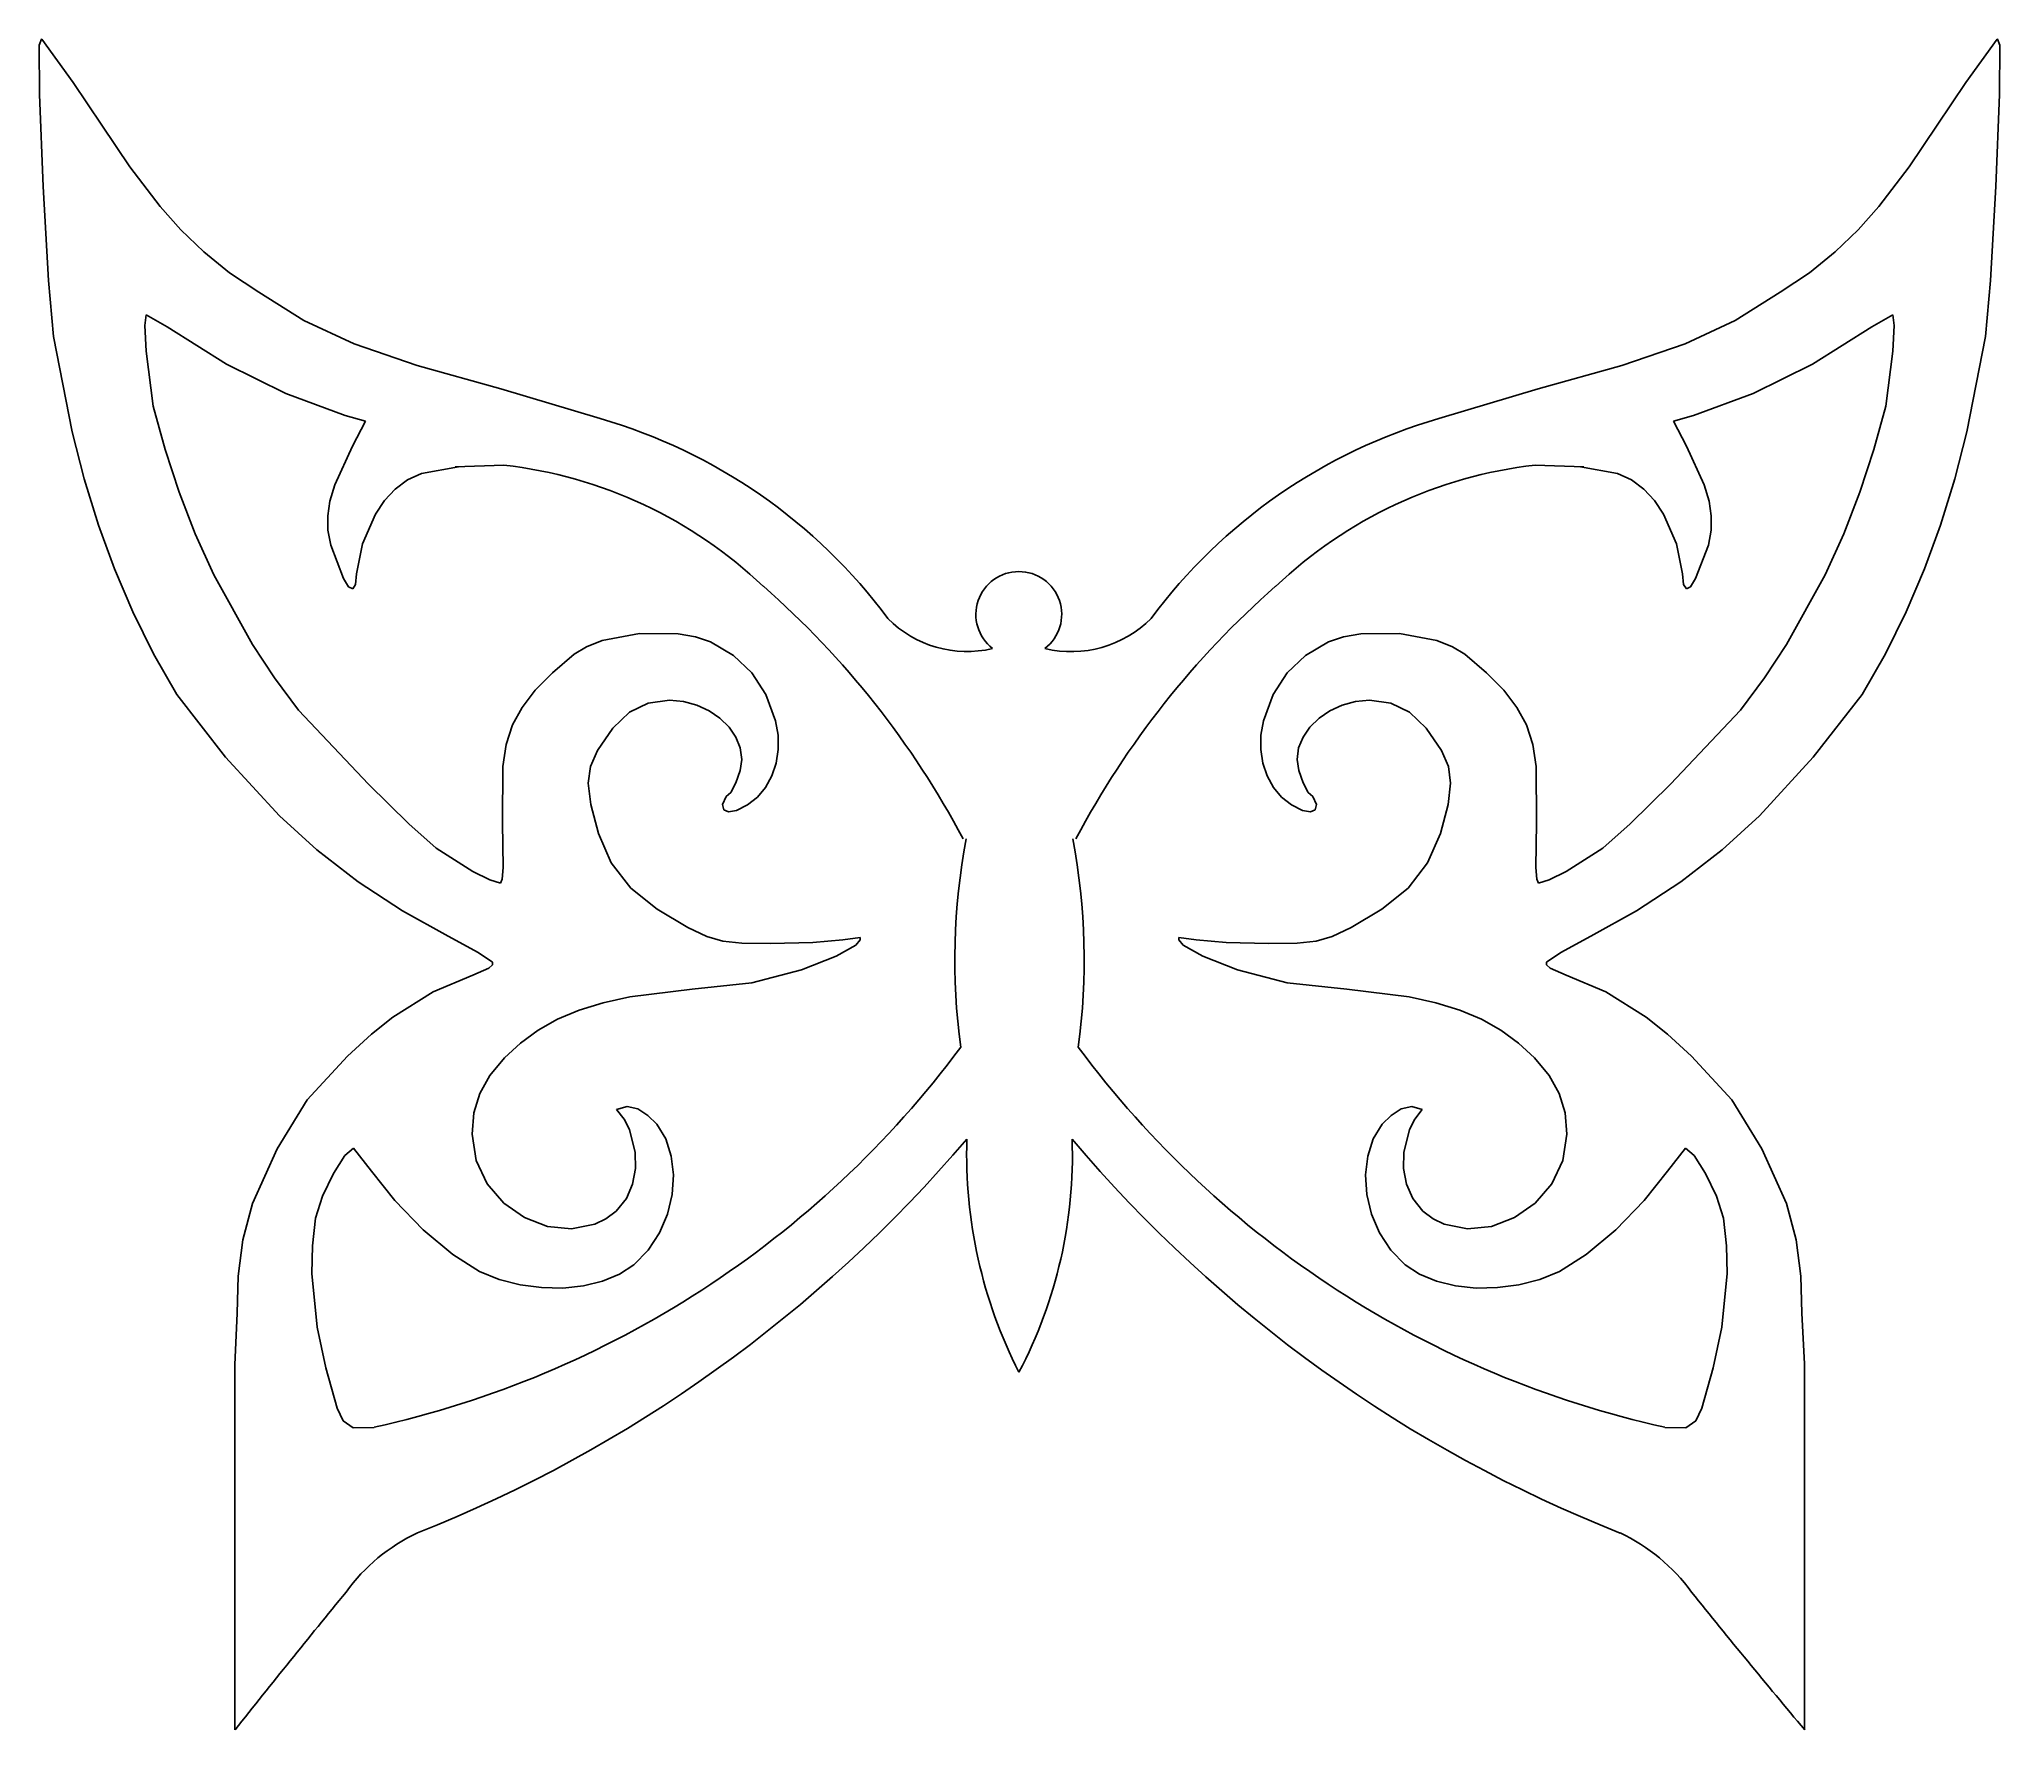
# Model space of a CAD drawing. Extents: x 0 to 16.1, y 0 to 13.9.
import ezdxf

# ---------------------------------------------------------------- set-up
doc = ezdxf.new("R2010")
doc.units = 0
doc.layers.add('1', color=7, linetype='CONTINUOUS')
doc.layers.add('2', color=7, linetype='CONTINUOUS')

msp = doc.modelspace()

# ---------------------------------------------------------------- linework, layer by layer
at = {"layer": '1', "color": 2}
for p, q in [((0.89, 11.654), (0.879, 11.565)), ((1.062, 11.554), (0.89, 11.654)), ((15.084, 11.554), (15.256, 11.654)), ((15.256, 11.654), (15.267, 11.565)), ((0.879, 11.565), (0.889, 11.355)), ((1.55, 11.247), (1.062, 11.554)), ((14.596, 11.247), (15.084, 11.554)), ((15.267, 11.565), (15.257, 11.355)), ((0.889, 11.355), (0.947, 10.901)), ((15.257, 11.355), (15.199, 10.901)), ((2.039, 11.005), (1.55, 11.247)), ((14.107, 11.005), (14.596, 11.247)), ((2.527, 10.825), (2.039, 11.005)), ((13.618, 10.825), (14.107, 11.005)), ((0.947, 10.901), (1.045, 10.545)), ((2.694, 10.78), (2.527, 10.825)), ((13.452, 10.78), (13.618, 10.825)), ((15.199, 10.901), (15.101, 10.545)), ((2.587, 10.574), (2.694, 10.78)), ((13.559, 10.574), (13.452, 10.78)), ((1.045, 10.545), (1.16, 10.195)), ((2.441, 10.254), (2.587, 10.574)), ((13.705, 10.254), (13.559, 10.574)), ((15.101, 10.545), (14.986, 10.195)), ((3.153, 10.347), (3.039, 10.295)), ((3.459, 10.403), (3.153, 10.347)), ((3.832, 10.418), (3.431, 10.403)), ((12.314, 10.418), (12.715, 10.403)), ((12.687, 10.403), (12.993, 10.347)), ((12.993, 10.347), (13.107, 10.295)), ((1.16, 10.195), (1.293, 9.852)), ((2.401, 10.122), (2.441, 10.254)), ((2.938, 10.22), (2.85, 10.125)), ((3.039, 10.295), (2.938, 10.22)), ((13.107, 10.295), (13.208, 10.22)), ((13.208, 10.22), (13.296, 10.125)), ((13.745, 10.122), (13.705, 10.254)), ((14.986, 10.195), (14.853, 9.852)), ((2.383, 9.999), (2.401, 10.122)), ((2.385, 9.881), (2.383, 9.999)), ((2.776, 10.015), (2.669, 9.771)), ((2.85, 10.125), (2.776, 10.015)), ((13.296, 10.125), (13.37, 10.015)), ((13.37, 10.015), (13.477, 9.771)), ((13.763, 9.999), (13.745, 10.122)), ((13.761, 9.881), (13.763, 9.999)), ((1.293, 9.852), (1.445, 9.516)), ((2.407, 9.76), (2.385, 9.881)), ((13.739, 9.76), (13.761, 9.881)), ((14.853, 9.852), (14.701, 9.516)), ((2.512, 9.485), (2.407, 9.76)), ((2.669, 9.771), (2.62, 9.522)), ((13.477, 9.771), (13.526, 9.522)), ((13.634, 9.485), (13.739, 9.76)), ((1.445, 9.516), (1.763, 8.941)), ((2.62, 9.522), (2.611, 9.436)), ((13.526, 9.522), (13.535, 9.436)), ((14.701, 9.516), (14.383, 8.941)), ((2.553, 9.416), (2.512, 9.485)), ((2.588, 9.4), (2.553, 9.416)), ((2.611, 9.436), (2.588, 9.4)), ((13.535, 9.436), (13.558, 9.4)), ((13.558, 9.4), (13.593, 9.416)), ((13.593, 9.416), (13.634, 9.485)), ((4.639, 8.974), (4.946, 9.031)), ((4.946, 9.031), (5.265, 9.03)), ((11.2, 9.031), (10.881, 9.03)), ((11.507, 8.974), (11.2, 9.031)), ((1.763, 8.941), (1.945, 8.667)), ((4.411, 8.862), (4.511, 8.924)), ((4.511, 8.924), (4.639, 8.974)), ((5.265, 9.03), (5.409, 9.006)), ((5.409, 9.006), (5.532, 8.964)), ((5.532, 8.964), (5.721, 8.852)), ((10.614, 8.964), (10.425, 8.852)), ((10.737, 9.006), (10.614, 8.964)), ((10.881, 9.03), (10.737, 9.006)), ((11.635, 8.924), (11.507, 8.974)), ((11.735, 8.862), (11.635, 8.924)), ((14.383, 8.941), (14.201, 8.667)), ((4.232, 8.708), (4.411, 8.862)), ((5.721, 8.852), (5.872, 8.708)), ((10.425, 8.852), (10.274, 8.708)), ((11.914, 8.708), (11.735, 8.862)), ((1.945, 8.667), (2.143, 8.402)), ((3.981, 8.425), (4.09, 8.565)), ((4.09, 8.565), (4.232, 8.708)), ((5.872, 8.708), (5.986, 8.53)), ((10.274, 8.708), (10.16, 8.53)), ((12.056, 8.565), (11.914, 8.708)), ((12.165, 8.425), (12.056, 8.565)), ((14.201, 8.667), (14.003, 8.402)), ((2.143, 8.402), (2.717, 7.792)), ((3.903, 8.28), (3.981, 8.425)), ((5.019, 8.459), (4.865, 8.384)), ((5.194, 8.484), (5.019, 8.459)), ((5.31, 8.473), (5.194, 8.484)), ((5.419, 8.443), (5.31, 8.473)), ((5.52, 8.397), (5.419, 8.443)), ((5.609, 8.336), (5.52, 8.397)), ((5.986, 8.53), (6.066, 8.313)), ((10.16, 8.53), (10.079, 8.313)), ((10.537, 8.336), (10.626, 8.397)), ((10.626, 8.397), (10.726, 8.443)), ((10.726, 8.443), (10.836, 8.473)), ((10.836, 8.473), (10.951, 8.484)), ((10.951, 8.484), (11.127, 8.459)), ((11.127, 8.459), (11.281, 8.384)), ((12.243, 8.28), (12.165, 8.425)), ((14.003, 8.402), (13.429, 7.792)), ((3.851, 8.12), (3.903, 8.28)), ((4.727, 8.255), (4.602, 8.069)), ((4.865, 8.384), (4.727, 8.255)), ((5.684, 8.263), (5.609, 8.336)), ((5.74, 8.181), (5.684, 8.263)), ((6.066, 8.313), (6.088, 8.195)), ((10.079, 8.313), (10.058, 8.195)), ((10.406, 8.181), (10.462, 8.263)), ((10.462, 8.263), (10.537, 8.336)), ((11.281, 8.384), (11.419, 8.255)), ((11.419, 8.255), (11.544, 8.069)), ((12.294, 8.12), (12.243, 8.28)), ((3.823, 7.938), (3.851, 8.12)), ((4.602, 8.069), (4.545, 7.939)), ((5.776, 8.091), (5.74, 8.181)), ((5.789, 7.997), (5.776, 8.091)), ((6.089, 8.078), (6.071, 7.966)), ((6.088, 8.195), (6.089, 8.078)), ((10.058, 8.195), (10.057, 8.078)), ((10.057, 8.078), (10.075, 7.966)), ((10.357, 7.997), (10.369, 8.091)), ((10.369, 8.091), (10.406, 8.181)), ((11.544, 8.069), (11.601, 7.939)), ((12.323, 7.938), (12.294, 8.12)), ((3.82, 7.474), (3.823, 7.938)), ((4.545, 7.939), (4.526, 7.8)), ((5.741, 7.805), (5.775, 7.905)), ((5.775, 7.905), (5.789, 7.997)), ((6.071, 7.966), (6.036, 7.861)), ((10.075, 7.966), (10.11, 7.861)), ((10.371, 7.905), (10.357, 7.997)), ((10.405, 7.805), (10.371, 7.905)), ((11.601, 7.939), (11.619, 7.8)), ((12.326, 7.474), (12.323, 7.938)), ((2.717, 7.792), (3.049, 7.468)), ((4.526, 7.8), (4.547, 7.625)), ((5.699, 7.725), (5.741, 7.805)), ((5.984, 7.767), (5.918, 7.686)), ((6.036, 7.861), (5.984, 7.767)), ((10.11, 7.861), (10.162, 7.767)), ((10.162, 7.767), (10.228, 7.686)), ((10.447, 7.725), (10.405, 7.805)), ((11.619, 7.8), (11.599, 7.625)), ((13.429, 7.792), (13.097, 7.468)), ((4.547, 7.625), (4.609, 7.388)), ((5.63, 7.627), (5.66, 7.692)), ((5.641, 7.582), (5.63, 7.627)), ((5.68, 7.566), (5.641, 7.582)), ((5.66, 7.692), (5.699, 7.725)), ((5.837, 7.622), (5.745, 7.577)), ((5.918, 7.686), (5.837, 7.622)), ((10.228, 7.686), (10.309, 7.622)), ((10.309, 7.622), (10.401, 7.577)), ((10.486, 7.692), (10.447, 7.725)), ((10.466, 7.566), (10.505, 7.582)), ((10.516, 7.627), (10.486, 7.692)), ((10.505, 7.582), (10.516, 7.627)), ((11.599, 7.625), (11.537, 7.388)), ((3.049, 7.468), (3.274, 7.267)), ((3.826, 7.109), (3.82, 7.474)), ((5.745, 7.577), (5.68, 7.566)), ((10.401, 7.577), (10.466, 7.566)), ((12.319, 7.109), (12.326, 7.474)), ((13.097, 7.468), (12.872, 7.267)), ((3.274, 7.267), (3.577, 7.076)), ((4.609, 7.388), (4.715, 7.147)), ((11.537, 7.388), (11.43, 7.147)), ((12.872, 7.267), (12.569, 7.076)), ((3.819, 7.012), (3.826, 7.109)), ((4.715, 7.147), (4.875, 6.939)), ((11.43, 7.147), (11.271, 6.939)), ((12.327, 7.012), (12.319, 7.109)), ((3.577, 7.076), (3.717, 7.006)), ((3.717, 7.006), (3.804, 6.979)), ((3.804, 6.979), (3.819, 7.012)), ((4.875, 6.939), (5.092, 6.765)), ((11.271, 6.939), (11.053, 6.765)), ((12.342, 6.979), (12.327, 7.012)), ((12.429, 7.006), (12.342, 6.979)), ((12.569, 7.076), (12.429, 7.006)), ((5.092, 6.765), (5.344, 6.613)), ((5.344, 6.613), (5.5, 6.541)), ((10.802, 6.613), (10.646, 6.541)), ((11.053, 6.765), (10.802, 6.613)), ((5.5, 6.541), (5.632, 6.502)), ((5.632, 6.502), (5.789, 6.485)), ((5.789, 6.485), (6.026, 6.482)), ((6.026, 6.482), (6.372, 6.492)), ((6.372, 6.492), (6.619, 6.514)), ((6.726, 6.468), (6.566, 6.378)), ((6.619, 6.514), (6.763, 6.531)), ((6.762, 6.512), (6.726, 6.468)), ((6.763, 6.531), (6.762, 6.512)), ((9.527, 6.514), (9.383, 6.531)), ((9.383, 6.531), (9.384, 6.512)), ((9.384, 6.512), (9.42, 6.468)), ((9.42, 6.468), (9.58, 6.378)), ((9.774, 6.492), (9.527, 6.514)), ((10.12, 6.482), (9.774, 6.492)), ((10.356, 6.485), (10.12, 6.482)), ((10.514, 6.502), (10.356, 6.485)), ((10.646, 6.541), (10.514, 6.502)), ((6.566, 6.378), (6.279, 6.267)), ((9.58, 6.378), (9.867, 6.267)), ((5.872, 6.16), (5.38, 6.106)), ((6.279, 6.267), (5.872, 6.16)), ((9.867, 6.267), (10.274, 6.16)), ((10.274, 6.16), (10.766, 6.106)), ((4.649, 5.996), (4.451, 5.935)), ((4.868, 6.045), (4.649, 5.996)), ((5.38, 6.106), (4.868, 6.045)), ((10.766, 6.106), (11.278, 6.045)), ((11.278, 6.045), (11.497, 5.996)), ((11.497, 5.996), (11.695, 5.935)), ((4.273, 5.859), (4.113, 5.769)), ((4.451, 5.935), (4.273, 5.859)), ((11.695, 5.935), (11.873, 5.859)), ((11.873, 5.859), (12.033, 5.769)), ((3.968, 5.664), (3.838, 5.543)), ((4.113, 5.769), (3.968, 5.664)), ((12.033, 5.769), (12.178, 5.664)), ((12.178, 5.664), (12.308, 5.543)), ((3.838, 5.543), (3.717, 5.398)), ((12.308, 5.543), (12.429, 5.398)), ((3.717, 5.398), (3.634, 5.248)), ((12.429, 5.398), (12.512, 5.248)), ((3.634, 5.248), (3.585, 5.089)), ((12.512, 5.248), (12.56, 5.089)), ((3.585, 5.089), (3.57, 4.914)), ((4.759, 5.116), (4.846, 5.143)), ((4.822, 5.037), (4.759, 5.116)), ((4.866, 4.954), (4.822, 5.037)), ((4.846, 5.143), (4.934, 5.123)), ((4.934, 5.123), (5.017, 5.069)), ((5.017, 5.069), (5.089, 4.997)), ((11.129, 5.069), (11.057, 4.997)), ((11.212, 5.123), (11.129, 5.069)), ((11.3, 5.143), (11.212, 5.123)), ((11.28, 4.954), (11.324, 5.037)), ((11.386, 5.116), (11.3, 5.143)), ((11.324, 5.037), (11.386, 5.116)), ((12.56, 5.089), (12.576, 4.914)), ((3.57, 4.914), (3.603, 4.697)), ((4.912, 4.765), (4.866, 4.954)), ((5.089, 4.997), (5.164, 4.875)), ((5.164, 4.875), (5.209, 4.734)), ((10.982, 4.875), (10.937, 4.734)), ((11.057, 4.997), (10.982, 4.875)), ((11.234, 4.765), (11.28, 4.954)), ((12.576, 4.914), (12.543, 4.697)), ((2.524, 4.739), (2.43, 4.592)), ((2.595, 4.798), (2.524, 4.739)), ((2.743, 4.61), (2.595, 4.798)), ((3.603, 4.697), (3.694, 4.507)), ((4.914, 4.631), (4.912, 4.765)), ((5.209, 4.734), (5.226, 4.579)), ((10.937, 4.734), (10.92, 4.579)), ((11.232, 4.631), (11.234, 4.765)), ((12.543, 4.697), (12.452, 4.507)), ((13.403, 4.61), (13.551, 4.798)), ((13.551, 4.798), (13.622, 4.739)), ((13.622, 4.739), (13.715, 4.592)), ((2.43, 4.592), (2.341, 4.404)), ((2.934, 4.368), (2.743, 4.61)), ((4.891, 4.503), (4.914, 4.631)), ((5.226, 4.579), (5.215, 4.418)), ((10.92, 4.579), (10.931, 4.418)), ((11.255, 4.503), (11.232, 4.631)), ((13.211, 4.368), (13.403, 4.61)), ((13.715, 4.592), (13.805, 4.404)), ((2.341, 4.404), (2.282, 4.224)), ((3.169, 4.129), (2.934, 4.368)), ((3.694, 4.507), (3.831, 4.348)), ((4.755, 4.28), (4.839, 4.385)), ((4.839, 4.385), (4.891, 4.503)), ((5.215, 4.418), (5.177, 4.257)), ((10.931, 4.418), (10.969, 4.257)), ((11.307, 4.385), (11.255, 4.503)), ((11.391, 4.28), (11.307, 4.385)), ((12.452, 4.507), (12.315, 4.348)), ((12.977, 4.129), (13.211, 4.368)), ((13.805, 4.404), (13.864, 4.224)), ((2.282, 4.224), (2.257, 3.995)), ((3.831, 4.348), (4.001, 4.229)), ((4.001, 4.229), (4.191, 4.156)), ((4.58, 4.175), (4.671, 4.219)), ((4.671, 4.219), (4.755, 4.28)), ((5.177, 4.257), (5.111, 4.102)), ((10.969, 4.257), (11.035, 4.102)), ((11.475, 4.219), (11.391, 4.28)), ((11.566, 4.175), (11.475, 4.219)), ((12.145, 4.229), (11.955, 4.156)), ((12.315, 4.348), (12.145, 4.229)), ((13.864, 4.224), (13.889, 3.995)), ((3.412, 3.924), (3.169, 4.129)), ((4.191, 4.156), (4.388, 4.136)), ((4.388, 4.136), (4.58, 4.175)), ((5.111, 4.102), (5.019, 3.961)), ((11.035, 4.102), (11.127, 3.961)), ((11.758, 4.136), (11.566, 4.175)), ((11.955, 4.156), (11.758, 4.136)), ((12.734, 3.924), (12.977, 4.129)), ((2.257, 3.995), (2.253, 3.769)), ((3.63, 3.786), (3.412, 3.924)), ((5.019, 3.961), (4.901, 3.84)), ((11.127, 3.961), (11.245, 3.84)), ((12.516, 3.786), (12.734, 3.924)), ((13.889, 3.995), (13.893, 3.769)), ((2.253, 3.769), (2.296, 3.326)), ((3.793, 3.72), (3.63, 3.786)), ((3.965, 3.676), (3.793, 3.72)), ((4.784, 3.762), (4.644, 3.705)), ((4.901, 3.84), (4.784, 3.762)), ((11.245, 3.84), (11.362, 3.762)), ((11.362, 3.762), (11.502, 3.705)), ((12.181, 3.676), (12.353, 3.72)), ((12.353, 3.72), (12.516, 3.786)), ((13.893, 3.769), (13.85, 3.326)), ((4.142, 3.652), (3.965, 3.676)), ((4.317, 3.649), (4.142, 3.652)), ((4.487, 3.667), (4.317, 3.649)), ((4.644, 3.705), (4.487, 3.667)), ((11.502, 3.705), (11.659, 3.667)), ((11.659, 3.667), (11.828, 3.649)), ((11.828, 3.649), (12.004, 3.652)), ((12.004, 3.652), (12.181, 3.676)), ((2.296, 3.326), (2.366, 2.994)), ((13.85, 3.326), (13.78, 2.994)), ((2.366, 2.994), (2.461, 2.661)), ((13.78, 2.994), (13.685, 2.661)), ((2.461, 2.661), (2.511, 2.558)), ((13.685, 2.661), (13.635, 2.558)), ((2.511, 2.558), (2.591, 2.498)), ((2.591, 2.498), (2.764, 2.503)), ((13.555, 2.498), (13.382, 2.503)), ((13.635, 2.558), (13.555, 2.498))]:
    msp.add_line(p, q, dxfattribs=at)
at = {"layer": '1', "color": 2, "linetype": 'BYBLOCK'}
for centre, radius, start, end in [((3.406, 6.725), 3.717, 46.4653, 83.4195), ((12.74, 6.725), 3.717, 96.5805, 133.5347), ((1.148, 3.925), 7.309, 27.88, 48.7532), ((14.998, 3.925), 7.309, 131.2468, 152.12), ((12.878, 6.345), 5.337, 169.227, 187.7043), ((3.268, 6.345), 5.337, 352.2957, 10.773), ((0.986, 10.535), 8.226, 282.4813, 323.3951), ((15.16, 10.535), 8.226, 216.6049, 257.5187)]:
    msp.add_arc(centre, radius, start, end, dxfattribs=at)
at = {"layer": '2', "color": 3}
for p, q in [((0.01, 13.87), (0.028, 13.92)), ((0.012, 13.465), (0.01, 13.87)), ((0.028, 13.92), (0.032, 13.92)), ((0.028, 13.92), (0.028, 13.92)), ((0.032, 13.92), (0.289, 13.564)), ((16.114, 13.92), (15.857, 13.564)), ((16.118, 13.92), (16.114, 13.92)), ((16.136, 13.87), (16.118, 13.92)), ((16.118, 13.92), (16.118, 13.92)), ((16.134, 13.465), (16.136, 13.87)), ((0.289, 13.564), (0.524, 13.212)), ((15.857, 13.564), (15.622, 13.212)), ((0.043, 12.709), (0.012, 13.465)), ((16.103, 12.709), (16.134, 13.465)), ((0.524, 13.212), (0.756, 12.87)), ((15.622, 13.212), (15.39, 12.87)), ((0.756, 12.87), (1.004, 12.544)), ((15.39, 12.87), (15.141, 12.544)), ((0.087, 11.935), (0.043, 12.709)), ((16.059, 11.935), (16.103, 12.709)), ((1.004, 12.544), (1.175, 12.353)), ((15.141, 12.544), (14.971, 12.353)), ((1.175, 12.353), (1.364, 12.171)), ((14.971, 12.353), (14.782, 12.171)), ((1.364, 12.171), (1.576, 12)), ((14.782, 12.171), (14.57, 12)), ((0.127, 11.475), (0.087, 11.935)), ((1.576, 12), (1.815, 11.841)), ((14.57, 12), (14.331, 11.841)), ((16.019, 11.475), (16.059, 11.935)), ((1.815, 11.841), (2.186, 11.608)), ((14.331, 11.841), (13.96, 11.608)), ((0.28, 10.691), (0.127, 11.475)), ((2.186, 11.608), (2.599, 11.415)), ((13.96, 11.608), (13.547, 11.415)), ((15.866, 10.691), (16.019, 11.475)), ((2.599, 11.415), (3.119, 11.236)), ((13.547, 11.415), (13.027, 11.236)), ((3.119, 11.236), (3.808, 11.045)), ((13.027, 11.236), (12.338, 11.045)), ((3.808, 11.045), (4.623, 10.8)), ((12.338, 11.045), (11.523, 10.8)), ((0.38, 10.305), (0.28, 10.691)), ((15.766, 10.305), (15.866, 10.691)), ((0.498, 9.924), (0.38, 10.305)), ((15.648, 9.924), (15.766, 10.305)), ((0.629, 9.563), (0.498, 9.924)), ((15.517, 9.563), (15.648, 9.924)), ((0.779, 9.21), (0.629, 9.563)), ((15.366, 9.21), (15.517, 9.563)), ((0.95, 8.865), (0.779, 9.21)), ((15.196, 8.865), (15.366, 9.21)), ((1.143, 8.53), (0.95, 8.865)), ((15.003, 8.53), (15.196, 8.865)), ((1.543, 8.014), (1.143, 8.53)), ((14.602, 8.014), (15.003, 8.53)), ((1.987, 7.533), (1.543, 8.014)), ((14.159, 7.533), (14.602, 8.014)), ((2.292, 7.254), (1.987, 7.533)), ((13.854, 7.254), (14.159, 7.533)), ((2.633, 6.991), (2.292, 7.254)), ((13.513, 6.991), (13.854, 7.254)), ((2.997, 6.751), (2.633, 6.991)), ((13.148, 6.751), (13.513, 6.991)), ((3.373, 6.543), (2.997, 6.751)), ((12.773, 6.543), (13.148, 6.751)), ((3.619, 6.41), (3.373, 6.543)), ((12.527, 6.41), (12.773, 6.543)), ((3.737, 6.329), (3.619, 6.41)), ((3.709, 6.279), (3.737, 6.306)), ((3.737, 6.306), (3.737, 6.329)), ((12.409, 6.329), (12.527, 6.41)), ((12.409, 6.306), (12.409, 6.329)), ((12.437, 6.279), (12.409, 6.306)), ((3.251, 6.084), (3.576, 6.221)), ((3.576, 6.221), (3.709, 6.279)), ((12.57, 6.221), (12.437, 6.279)), ((12.895, 6.084), (12.57, 6.221)), ((2.919, 5.878), (3.251, 6.084)), ((13.227, 5.878), (12.895, 6.084)), ((2.743, 5.738), (2.919, 5.878)), ((13.403, 5.738), (13.227, 5.878)), ((2.545, 5.556), (2.743, 5.738)), ((13.601, 5.556), (13.403, 5.738)), ((2.214, 5.197), (2.545, 5.556)), ((13.932, 5.197), (13.601, 5.556)), ((1.966, 4.795), (2.214, 5.197)), ((14.18, 4.795), (13.932, 5.197)), ((1.763, 4.343), (1.966, 4.795)), ((14.383, 4.343), (14.18, 4.795)), ((1.684, 4.046), (1.763, 4.343)), ((14.462, 4.046), (14.383, 4.343)), ((1.645, 3.746), (1.684, 4.046)), ((14.501, 3.746), (14.462, 4.046)), ((1.638, 3.443), (1.645, 3.746)), ((14.508, 3.443), (14.501, 3.746)), ((1.62, 3.016), (1.638, 3.443)), ((14.53, 3.025), (14.508, 3.443)), ((1.62, 2.161), (1.62, 3.016)), ((14.529, 2.161), (14.53, 3.025)), ((1.62, 0.016), (1.62, 2.161)), ((14.531, 0.016), (14.529, 2.161))]:
    msp.add_line(p, q, dxfattribs=at)
at = {"layer": '2', "color": 3, "linetype": 'BYBLOCK'}
for centre, radius, start, end in [((3.37, 6.47), 4.508, 36.5665, 73.8615), ((12.776, 6.47), 4.508, 106.1385, 143.4335), ((8.067, 9.189), 0.353, 307.617, 232.383), ((7.641, 9.8), 0.916, 224.7294, 283.245), ((8.499, 9.809), 0.926, 256.4844, 315.1152), ((-1.137, 12.346), 11.527, 291.6802, 319.5916), ((11.58, 4.748), 3.942, 178.1802, 207.0325), ((4.678, 4.738), 3.83, 332.2788, 2.0235), ((17.199, 12.213), 11.377, 220.1746, 248.4122), ((3.772, 0.249), 1.531, 115.1647, 144.0146), ((12.362, 0.249), 1.531, 35.9854, 64.8353), ((88.529, -69.151), 111.073, 140.73475, 141.48491), ((65.062, 42.467), 65.996, 218.76207, 220.03426)]:
    msp.add_arc(centre, radius, start, end, dxfattribs=at)

doc.saveas('drawing.dxf')
